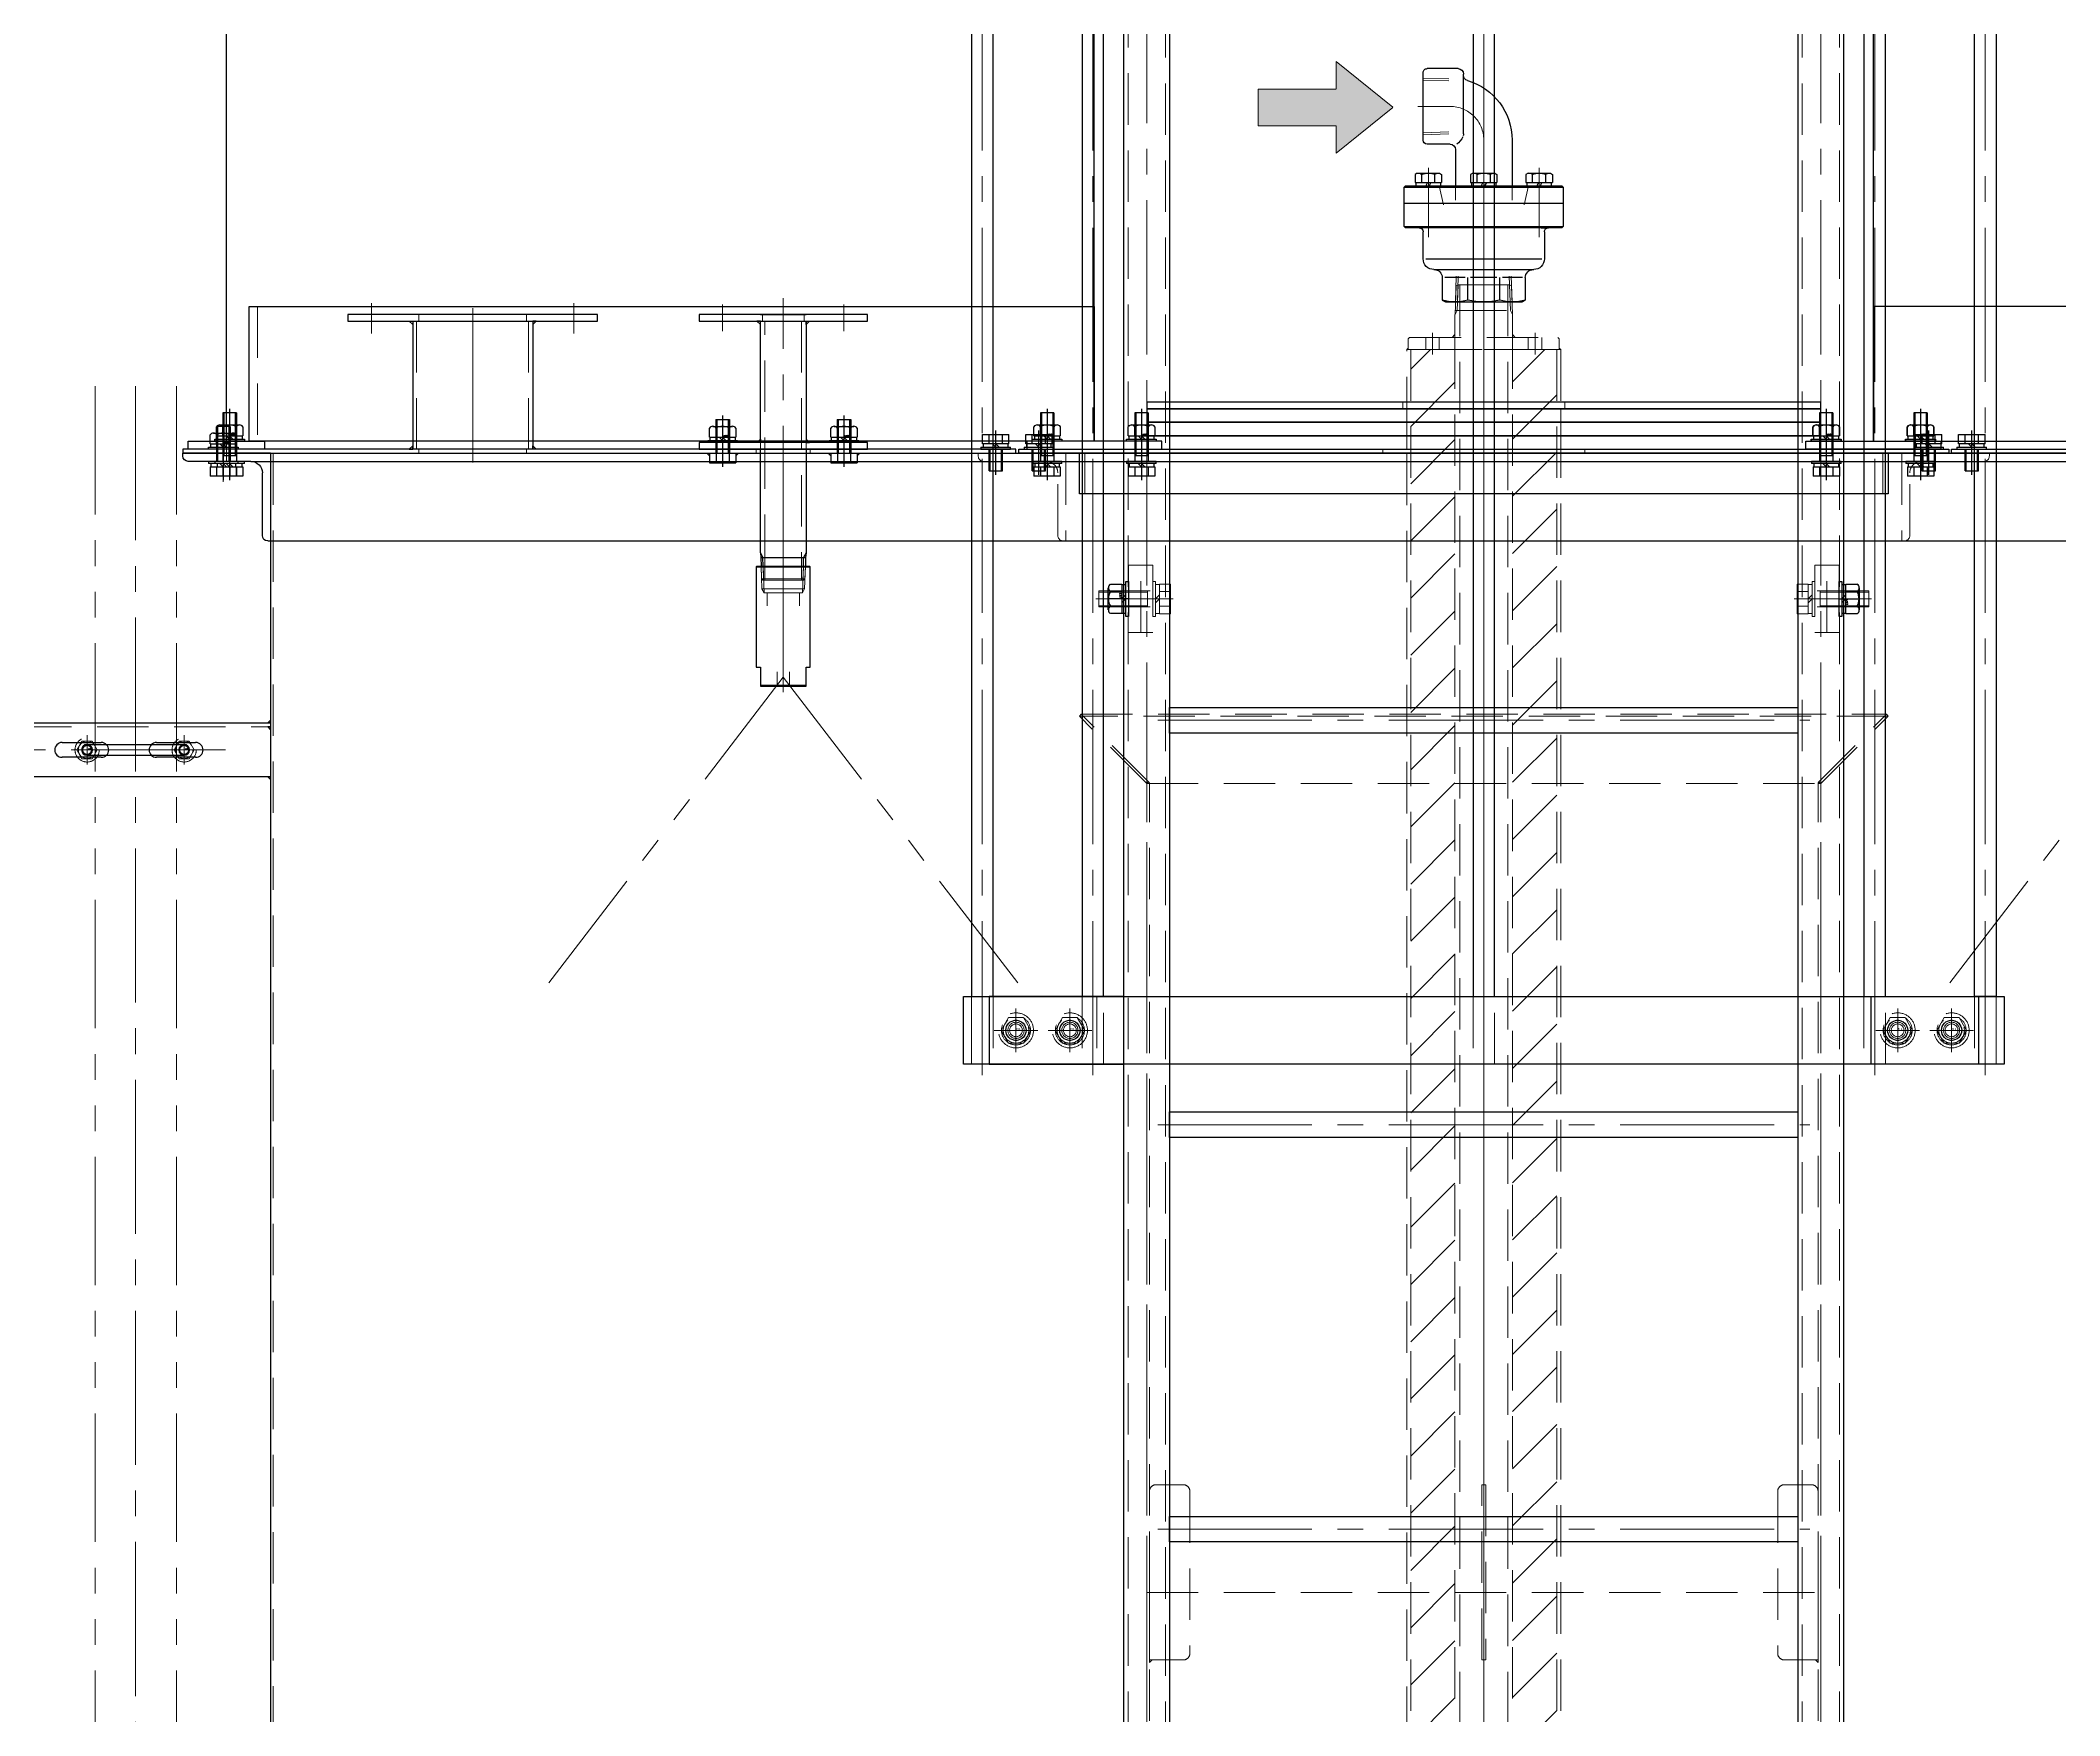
# Model space of a CAD drawing. Header units: millimetres. Extents: x -16130 to 36813, y -8099 to 27484.
# Drawn here: x 27539 to 29037, y 5964 to 7206 of the extents above; entities that cross this region are included whole.
import ezdxf

# ---------------------------------------------------------------- set-up
doc = ezdxf.new("R2010")
doc.units = ezdxf.units.MM
doc.header["$LTSCALE"] = 6
doc.header["$PDMODE"] = 99
doc.header["$PDSIZE"] = 1
for name, pattern in [('CENTER2', [28.575, 19.05, -3.175, 3.175, -3.175]), ('HIDDEN', [9.525, 6.35, -3.175]), ('PHANTOM2', [31.75, 15.875, -3.175, 3.175, -3.175, 3.175, -3.175])]:
    doc.linetypes.add(name, pattern=pattern)
for name, color, linetype, lineweight in [('01_NORMAL', 7, 'Continuous', 25), ('04_HIDDEN', 2, 'HIDDEN', 13), ('05_CENTER', 4, 'CENTER2', 13), ('06_PHANTOM', 2, 'PHANTOM2', 13), ('08_DIM', 3, 'Continuous', 13)]:
    doc.layers.add(name, color=color, linetype=linetype, lineweight=lineweight)
doc.layers.add('10_DRAFT', color=8, linetype='Continuous', lineweight=0, plot=False)
doc.styles.add('KANJI0', font='txt.shx', dxfattribs={"width": 0.9, "height": 30, "bigfont": 'bigfont'})
doc.styles.add('KSS_TXT', font='txt.shx', dxfattribs={"bigfont": 'extfont2.shx'})
doc.styles.add('KSS_TXT_L', font='txt.shx', dxfattribs={"height": 3, "bigfont": 'extfont2.shx'})
doc.dimstyles.new('KSS_DIM', dxfattribs={"dimtxt": 3, "dimasz": 2.5, "dimexe": 1.25, "dimexo": 0.625, "dimtad": 1, "dimdsep": 46, "dimtxsty": 'KSS_TXT', "dimblk": 'OPEN30', "dimcen": 0, "dimazin": 2, "dimtfac": 0.75, "dimtmove": 0, "dimatfit": 3, "dimldrblk": 'OPEN30', "dimfxl": 1, "dimtolj": 1, "dimarcsym": 0})

# ---------------------------------------------------------------- blocks, each defined once
blk = doc.blocks.new('A$C67E3024E_1_1_1')
at = {"layer": '08_DIM'}
blk.add_hatch(color=256, dxfattribs=at).paths.add_polyline_path([(8.4, 2.72), (8.4, 6.8), (-0.01, 0.01), (8.4, -6.78), (8.4, -2.72), (20, -2.72), (20, 2.72)])
for p, q in [((0, 0.02), (8.4, 6.8)), ((8.4, 6.8), (8.4, 2.74)), ((0, 0), (8.4, -6.78)), ((8.4, 2.72), (20, 2.72)), ((20, -2.72), (20, 2.72)), ((8.4, -6.78), (8.4, -2.72)), ((8.4, -2.72), (20, -2.72))]:
    blk.add_line(p, q, dxfattribs=at)
blk = doc.blocks.new('_Open30')
at = {"color": 0, "linetype": 'ByBlock', "lineweight": -2}
for p, q in [((-1, 0.268), (0, 0)), ((0, 0), (-1, -0.268)), ((0, 0), (-1, 0))]:
    blk.add_line(p, q, dxfattribs=at)
blk = doc.blocks.new('*D2430')
at = {"layer": '08_DIM', "color": 0, "lineweight": -2, "transparency": 16777216}
for p, q in [((28347.1, 8109.2), (27268.4, 8109.2)), ((27293.4, 8059.2), (27293.4, 1358.2)), ((27280.5, 1308.2), (27318.4, 1308.2))]:
    blk.add_line(p, q, dxfattribs=at)
at = {"layer": 'Defpoints', "color": 0, "transparency": 16777216}
for p in [(28359.6, 8109.2), (27268, 1308.2), (27293.4, 1308.2)]:
    blk.add_point(p, dxfattribs=at)
at = {"layer": '08_DIM', "color": 0, "lineweight": -2, "transparency": 16777216, "xscale": 50, "yscale": 50, "zscale": 50}
for p, rotation in [((27293.4, 8109.2), 90), ((27293.4, 1308.2), 270)]:
    blk.add_blockref('_Open30', p, dxfattribs=dict(at, rotation=rotation))
at = {"layer": '08_DIM', "color": 0, "transparency": 16777216, "insert": (27250.9, 4708.7), "char_height": 60, "attachment_point": 5, "rotation": 90, "style": 'KSS_TXT'}
blk.add_mtext('\\A1;6801', dxfattribs=at)
blk = doc.blocks.new('A$C318E24B0_1_1_1')
at = {"color": 0}
for p, q in [((0, 0), (0, -65)), ((0, 0), (65, 0)), ((65, -2), (65, 0)), ((6, -61), (6, -14.5)), ((14.5, -6), (61, -6)), ((2, -65), (0, -65))]:
    blk.add_line(p, q, dxfattribs=at)
for centre, radius, start, end in [((14.5, -14.5), 8.5, 90, 180), ((61, -2), 4, 270, 0), ((2, -61), 4, 270, 0)]:
    blk.add_arc(centre, radius, start, end, dxfattribs=at)
blk = doc.blocks.new('A$C6847E62C')
at = {"color": 0}
for p, q in [((-300, -35), (-300, 0)), ((-300, 0), (0, 0)), ((-284.5, -14.5), (-255.5, -14.5)), ((-234.5, -14.5), (-205.5, -14.5)), ((-154.5, -14.5), (-125.5, -14.5)), ((-84.5, -14.5), (-55.5, -14.5)), ((-255.5, -25.5), (-284.5, -25.5)), ((-205.5, -25.5), (-234.5, -25.5)), ((-125.5, -25.5), (-154.5, -25.5)), ((-55.5, -25.5), (-84.5, -25.5)), ((-295, -40), (-300, -35)), ((0, -40), (-295, -40))]:
    blk.add_line(p, q, dxfattribs=at)
at = {"color": 3}
for points in [[(0, 0), (-2, 0), (0, 2), (0, 2)], [(0, -3), (-2, -3), (0, -5), (0, -5)], [(0, -40), (-2, -40), (0, -42), (0, -42)]]:
    blk.add_lwpolyline(points, close=True, dxfattribs=at)
at = {"color": 0}
for centre, start, end in [((-284.5, -20), 90, 270), ((-255.5, -20), 270, 90), ((-234.5, -20), 90, 270), ((-205.5, -20), 270, 90), ((-154.5, -20), 90, 270), ((-125.5, -20), 270, 90), ((-84.5, -20), 90, 270), ((-55.5, -20), 270, 90)]:
    blk.add_arc(centre, 5.5, start, end, dxfattribs=at)
at = {"layer": '04_HIDDEN'}
blk.add_line((-300, -3), (0, -3), dxfattribs=at)
at = {"layer": '05_CENTER'}
blk.add_line((-33.4, -20), (-295, -20), dxfattribs=at)
blk = doc.blocks.new('A$C693B3F9C_1_1')
at = {"color": 0}
for p, q in [((-914.5, 1994), (914.5, 1994)), ((-900, 2000), (900, 2000)), ((-900, 1935), (-900, 5)), ((-900, 1935), (900, 1935))]:
    blk.add_line(p, q, dxfattribs=at)
at = {"layer": '04_HIDDEN'}
blk.add_line((-898, 2000), (-898, 5), dxfattribs=at)
for points in [[(-254.5, 1917), (-263.5, 1917), (-263.5, 1867), (-254.5, 1867)], [(254.5, 1917), (263.5, 1917), (263.5, 1867), (254.5, 1867)]]:
    blk.add_lwpolyline(points, close=True, dxfattribs=at)
at = {"layer": '05_CENTER'}
for p, q in [((-935, 2015.2), (-935, 1978.8)), ((0, 2020.2), (0, -273)), ((-271.4, 1892), (-246.7, 1892)), ((271.4, 1892), (246.7, 1892))]:
    blk.add_line(p, q, dxfattribs=at)
at = {"color": 0, "xscale": -1}
blk.add_blockref('A$C318E24B0_1_1_1', (-900, 2000), dxfattribs=at)
at = {"layer": '01_NORMAL'}
blk.add_blockref('A$C6847E62C', (-900, 1800), dxfattribs=at)
at = {"layer": '04_HIDDEN', "xscale": -1}
blk.add_blockref('A$C318E24B0_1_1_1', (-310, 2000), dxfattribs=at)
at = {"layer": '04_HIDDEN'}
blk.add_blockref('A$C318E24B0_1_1_1', (310, 2000), dxfattribs=at)
blk = doc.blocks.new('A$C33632411_1_1')
at = {"color": 0}
blk.add_lwpolyline([(-250, 0), (250, 0), (250, 10), (-250, 10)], close=True, dxfattribs=at)
at = {"layer": '04_HIDDEN', "color": 0}
for p, q in [((-57.1, 10), (-57.1, 0)), ((57.1, 10), (57.1, 0))]:
    blk.add_line(p, q, dxfattribs=at)
at = {"layer": '10_DRAFT'}
blk.add_line((0, 10), (0, 0), dxfattribs=at)
blk = doc.blocks.new('A$C37BD52B1_1_1')
at = {"color": 0}
blk.add_lwpolyline([(-250, 0), (250, 0), (250, 5), (-250, 5)], close=True, dxfattribs=at)
at = {"layer": '04_HIDDEN'}
for p, q in [((-60, 5), (-60, 0)), ((60, 5), (60, 0))]:
    blk.add_line(p, q, dxfattribs=at)
at = {"layer": '10_DRAFT'}
blk.add_line((0, 5), (0, 0), dxfattribs=at)
blk = doc.blocks.new('12b_1_2_1')
at = {"color": 0, "linetype": 'CENTER2'}
for p, q in [((14.8, 0), (-14.8, 0)), ((0, -14.8), (0, 14.8))]:
    blk.add_line(p, q, dxfattribs=at)
at = {"color": 0}
for p, q in [((-5.5, 9.5), (-10.9, 0)), ((-10.9, 0), (-5.5, -9.5)), ((5.5, 9.5), (-5.5, 9.5)), ((11, 0), (5.5, 9.5)), ((5.5, -9.5), (11, 0)), ((-5.5, -9.5), (5.5, -9.5))]:
    blk.add_line(p, q, dxfattribs=at)
for radius in [13, 10.8, 9.48, 6, 4.75]:
    blk.add_circle((0, 0), radius, dxfattribs=at)
at = {"layer": '10_DRAFT', "linetype": 'CENTER2', "style": 'KANJI0', "width": 0.82}
blk.add_text('Ｍ１２', height=1.5, dxfattribs=at).set_placement((0.3, 0.1))
blk = doc.blocks.new('A$C1C2740BA_1_1_1')
blk.add_line((604, -1525), (604, -1575))
for points in [[(-69, 25), (703, 25), (703, -25), (-69, -25)], [(-47, -25), (-63, -25), (-63, -750), (-47, -750)], [(681, -25), (697, -25), (697, -750), (681, -750)], [(-69, -750), (703, -750), (703, -800), (-69, -800)], [(-47, -800), (-63, -800), (-63, -1525), (-47, -1525)], [(681, -800), (697, -800), (697, -1525), (681, -1525)], [(-69, -1525), (703, -1525), (703, -1575), (-69, -1575)]]:
    blk.add_lwpolyline(points, close=True)
for points in [[(35, -750), (35, -25), (19, -25), (19, -750)], [(325, -750), (325, -25), (309, -25), (309, -750)], [(615, -750), (615, -25), (599, -25), (599, -750)], [(19, -800), (19, -1525), (35, -1525), (35, -800)], [(309, -800), (309, -1525), (325, -1525), (325, -800)], [(599, -800), (599, -1525), (615, -1525), (615, -800)]]:
    blk.add_lwpolyline(points)
at = {"layer": '04_HIDDEN'}
for p, q in [((-63, 25), (-63, -25)), ((30, 25), (30, -25)), ((604, 25), (604, -25)), ((697, 25), (697, -25)), ((-63, -750), (-63, -800)), ((30, -750), (30, -800)), ((604, -750), (604, -800)), ((697, -750), (697, -800)), ((-63, -1525), (-63, -1575)), ((30, -1525), (30, -1575)), ((697, -1525), (697, -1575))]:
    blk.add_line(p, q, dxfattribs=at)
for points in [[(-63, 25), (-47, 25), (-47, -25), (-63, -25)], [(19, 25), (35, 25), (35, -25), (19, -25)], [(309, 25), (325, 25), (325, -25), (309, -25)], [(599, 25), (615, 25), (615, -25), (599, -25)], [(697, 25), (681, 25), (681, -25), (697, -25)], [(-63, -750), (-47, -750), (-47, -800), (-63, -800)], [(-47, -800), (-63, -800), (-63, -750), (-47, -750)], [(35, -800), (19, -800), (19, -750), (35, -750)], [(325, -800), (309, -800), (309, -750), (325, -750)], [(615, -800), (599, -800), (599, -750), (615, -750)], [(697, -750), (681, -750), (681, -800), (697, -800)], [(681, -800), (697, -800), (697, -750), (681, -750)], [(-63, -1525), (-47, -1525), (-47, -1575), (-63, -1575)], [(35, -1525), (19, -1525), (19, -1575), (35, -1575)], [(325, -1525), (309, -1525), (309, -1575), (325, -1575)], [(615, -1525), (599, -1525), (599, -1575), (615, -1575)], [(697, -1525), (681, -1525), (681, -1575), (697, -1575)]]:
    blk.add_lwpolyline(points, close=True, dxfattribs=at)
for centre in [(-30, 0), (10, 0), (624, 0), (664, 0), (-30, -775), (10, -775), (624, -775), (664, -775), (-30, -1550), (10, -1550), (624, -1550), (664, -1550)]:
    blk.add_circle(centre, 7.5, dxfattribs=at)
at = {"layer": '05_CENTER'}
for p, q in [((-55, -1583.3), (-55, 34.9)), ((27, -1583.3), (27, 34.9)), ((317, -1583.3), (317, 34.9)), ((607, -1583.3), (607, 34.9)), ((689, -1583.3), (689, 34.9)), ((-30, -15.3), (-30, 15.3)), ((10, -15.3), (10, 15.3)), ((624, -15.3), (624, 15.3)), ((664, -15.3), (664, 15.3)), ((-14.7, 0), (-45.3, 0)), ((25.3, 0), (-5.3, 0)), ((639.3, 0), (608.7, 0)), ((679.3, 0), (648.7, 0)), ((-30, -790.3), (-30, -759.7)), ((10, -790.3), (10, -759.7)), ((624, -790.3), (624, -759.7)), ((664, -790.3), (664, -759.7)), ((-14.7, -775), (-45.3, -775)), ((25.3, -775), (-5.3, -775)), ((639.3, -775), (608.7, -775)), ((679.3, -775), (648.7, -775)), ((-30, -1565.3), (-30, -1534.7)), ((10, -1565.3), (10, -1534.7)), ((624, -1565.3), (624, -1534.7)), ((664, -1565.3), (664, -1534.7)), ((-14.7, -1550), (-45.3, -1550)), ((25.3, -1550), (-5.3, -1550)), ((639.3, -1550), (608.7, -1550)), ((679.3, -1550), (648.7, -1550))]:
    blk.add_line(p, q, dxfattribs=at)
blk = doc.blocks.new('A$C7E0F0FFE_1_1_1')
for p, q in [((-42.5, -2220), (-42.5, 1300)), ((-8.5, 1300), (-8.5, -2220)), ((457.5, 1300), (457.5, -2220)), ((491.5, -2220), (491.5, 1300))]:
    blk.add_line(p, q)
for points in [[(-8.5, -80.5), (457.5, -80.5), (457.5, -99.5), (-8.5, -99.5)], [(-42.5, -295), (-142.5, -295), (-142.5, -345), (-42.5, -345)], [(491.5, -295), (591.5, -295), (591.5, -345), (491.5, -345)], [(-8.5, -380.5), (457.5, -380.5), (457.5, -399.5), (-8.5, -399.5)], [(-8.5, -680.5), (457.5, -680.5), (457.5, -699.5), (-8.5, -699.5)]]:
    blk.add_lwpolyline(points, close=True)
for centre in [(-122.5, -320), (-82.5, -320), (531.5, -320), (571.5, -320)]:
    blk.add_circle(centre, 7.5)
at = {"layer": '04_HIDDEN'}
for p, q in [((-39.3, -2220), (-39.3, 1296.8)), ((-11.7, 1296.8), (-11.7, -2220)), ((460.7, 1296.8), (460.7, -2220)), ((488.3, -2220), (488.3, 1296.8))]:
    blk.add_line(p, q, dxfattribs=at)
for points in [[(-30, 25), (-21, 25), (-21, -25), (-30, -25)], [(479, 25), (470, 25), (470, -25), (479, -25)]]:
    blk.add_lwpolyline(points, close=True, dxfattribs=at)
at = {"layer": '05_CENTER'}
for p, q in [((-25.5, 1324.4), (-25.5, -2227.3)), ((224.5, 1324.4), (224.5, -2227.3)), ((474.5, 1324.4), (474.5, -2227.3)), ((-12.4, 0), (-38.6, 0)), ((461.4, 0), (487.6, 0)), ((-17.3, -90), (466.3, -90)), ((-122.5, -336.2), (-122.5, -303.8)), ((-82.5, -336.2), (-82.5, -303.8)), ((531.5, -336.2), (531.5, -303.8)), ((571.5, -336.2), (571.5, -303.8)), ((-106.3, -320), (-138.7, -320)), ((-66.3, -320), (-98.7, -320)), ((515.3, -320), (547.7, -320)), ((555.3, -320), (587.7, -320)), ((-17.3, -390), (466.3, -390)), ((-17.3, -690), (466.3, -690))]:
    blk.add_line(p, q, dxfattribs=at)
blk = doc.blocks.new('M12Nza_1_2_1')
at = {"color": 0}
for p, q in [((-8.2, 15), (8.2, 15)), ((-10.9, 5), (-10.9, 13.5)), ((11, 5), (-10.9, 5)), ((-10.7, 2), (-10.7, 5)), ((-5.5, 5), (-5.5, 13.5)), ((0, 2), (-3, 5)), ((0, 5), (3, 2)), ((5.5, 5), (5.5, 13.5)), ((10.7, 5), (10.7, 2)), ((11, 13.5), (11, 5))]:
    blk.add_line(p, q, dxfattribs=at)
at = {"color": 0, "linetype": 'CENTER2'}
blk.add_line((0, 0), (0, 15), dxfattribs=at)
at = {"color": 0}
blk.add_lwpolyline([(-13, 2), (13, 2), (13, 0), (-13, 0)], close=True, dxfattribs=at)
for centre, radius, start, end in [((-8.2, 11.7), 3.29, 33.626, 146.374), ((0, 4), 10.9, 60, 120), ((8.2, 11.7), 3.29, 33.626, 146.374)]:
    blk.add_arc(centre, radius, start, end, dxfattribs=at)
at = {"layer": '10_DRAFT', "style": 'KSS_TXT'}
blk.add_text('M12', height=1.5, dxfattribs=at).set_placement((0.3, 5.1))
blk = doc.blocks.new('A$C4D316DC8_1_2_1')
at = {"color": 0, "linetype": 'CENTER2'}
blk.add_line((0, -42.2), (0, 15.2), dxfattribs=at)
at = {"color": 0}
for p, q in [((-13, 2), (13, 2)), ((-13, 2), (-13, 0)), ((-13, 0), (13, 0)), ((-11, 13), (11, 13)), ((-11, 5), (-11, 13)), ((-11, 5), (11, 5)), ((-10.8, 5), (-10.8, 2)), ((-5.5, 5), (-5.5, 13)), ((0, 2), (-3, 5)), ((0, 5), (3, 2)), ((5.5, 5), (5.5, 13)), ((10.7, 2), (10.7, 5)), ((11, 5), (11, 13)), ((13, 0), (13, 2))]:
    blk.add_line(p, q, dxfattribs=at)
at = {"color": 0, "linetype": 'HIDDEN'}
for p, q in [((-6, -40), (-6, 0)), ((6, -40), (6, 0)), ((-6, -4), (6, -4)), ((-5.1, -40), (-5.1, -4)), ((5.1, -40), (5.1, -4)), ((-6, -40), (6, -40))]:
    blk.add_line(p, q, dxfattribs=at)
at = {"layer": '10_DRAFT', "style": 'KSS_TXT_L'}
blk.add_text('BT-M12x45L,SW,PW', height=0.3, dxfattribs=at).set_placement((6.4, 12.7))
blk = doc.blocks.new('A$C174B6162_1_1')
for name, p in [('A$C7E0F0FFE_1_1_1', (0, 0)), ('A$C1C2740BA_1_1_1', (-92.5, 1230))]:
    blk.add_blockref(name, p)
for p, rotation in [((-39, 0), 90), ((488, 0), 270)]:
    blk.add_blockref('M12Nza_1_2_1', p, dxfattribs=dict(rotation=rotation))
at = {"layer": '04_HIDDEN'}
for p, rotation in [((-21, 0), 270), ((470, 0), 90)]:
    blk.add_blockref('A$C4D316DC8_1_2_1', p, dxfattribs=dict(at, rotation=rotation))
for p in [(-122.5, -320), (-82.5, -320), (531.5, -320), (571.5, -320)]:
    blk.add_blockref('12b_1_2_1', p, dxfattribs=at)
blk = doc.blocks.new('M10Nza_1_1_1_1')
at = {"color": 0}
for p, q in [((-9.8, 4), (-9.8, 10.7)), ((-9.8, 4), (9.8, 4)), ((-9.2, 1.5), (-9.2, 4)), ((-7.3, 12), (7.4, 12)), ((-4.9, 4), (-4.9, 10.7)), ((0, 1.5), (-2.5, 4)), ((0, 4), (2.5, 1.5)), ((4.9, 10.7), (4.9, 4)), ((9.2, 4), (9.2, 1.5)), ((9.8, 10.7), (9.8, 4))]:
    blk.add_line(p, q, dxfattribs=at)
at = {"color": 0, "linetype": 'CENTER2'}
blk.add_line((0, 12), (0, 0), dxfattribs=at)
at = {"color": 0}
blk.add_lwpolyline([(-11, 1.5), (11, 1.5), (11, 0), (-11, 0)], close=True, dxfattribs=at)
for centre, radius, start, end in [((-7.3, 9.1), 2.94, 33.626, 146.374), ((0, 2.2), 9.8, 60, 120), ((7.4, 9.1), 2.94, 33.626, 146.374)]:
    blk.add_arc(centre, radius, start, end, dxfattribs=at)
at = {"layer": '10_DRAFT', "style": 'KSS_TXT'}
blk.add_text('M10', height=1.25, dxfattribs=at).set_placement((0.3, 4.1))
blk = doc.blocks.new('A$C3D81658F_1_1_1_1')
at = {"color": 0}
for p, q in [((-11, 1.5), (11, 1.5)), ((-11, 1.5), (-11, 0)), ((-11, 0), (11, 0)), ((-9.8, 11), (9.8, 11)), ((-9.8, 4), (-9.8, 11)), ((9.8, 4), (-9.8, 4)), ((-9.3, 4), (-9.3, 1.5)), ((-4.9, 4), (-4.9, 11)), ((0, 1.5), (-2.5, 4)), ((0, 4), (2.5, 1.5)), ((4.9, 4), (4.9, 11)), ((9.2, 1.5), (9.2, 4)), ((9.8, 4), (9.8, 11)), ((11, 0), (11, 1.5))]:
    blk.add_line(p, q, dxfattribs=at)
at = {"color": 0, "linetype": 'HIDDEN'}
for p, q in [((-5, -36), (-5, 0)), ((5, -36), (5, 0)), ((-5, -4), (5, -4)), ((-4.2, -36), (-4.2, -4)), ((4.2, -36), (4.2, -4)), ((-5, -36), (5, -36))]:
    blk.add_line(p, q, dxfattribs=at)
at = {"color": 0, "linetype": 'CENTER2'}
blk.add_line((0, -39), (0, 14), dxfattribs=at)
at = {"layer": '10_DRAFT', "style": 'KSS_TXT_L'}
blk.add_text('BT-M10x40L,SW,PW', height=0.3, dxfattribs=at).set_placement((5.1, 10.7))
blk = doc.blocks.new('A$C32722817_1_1')
at = {"color": 0}
for p, q in [((-671.2, 6), (-671.2, 1066)), ((-27.4, 6), (-27.4, 1044.9)), ((550.5, 6), (550.5, 1044.9))]:
    blk.add_line(p, q, dxfattribs=at)
for points in [[(-654.2, 106), (-27.4, 106), (-27.4, 6), (-654.2, 6)], [(1177.3, 106), (550.5, 106), (550.5, 6), (1177.3, 6)], [(-699.5, 6), (-642.9, 6), (-642.9, 0), (-699.5, 0)], [(-77.4, 0), (22.6, 0), (22.6, 6), (-77.4, 6)], [(600.5, 0), (500.5, 0), (500.5, 6), (600.5, 6)]]:
    blk.add_lwpolyline(points, close=True, dxfattribs=at)
at = {"layer": '04_HIDDEN'}
blk.add_line((-648.2, 106), (-648.2, 6), dxfattribs=at)
at = {"layer": '05_CENTER'}
for p, q in [((-673.6, 14.6), (-673.6, -8.6)), ((-671.2, 14.6), (-671.2, -8.6)), ((-668.8, 14.6), (-668.8, -8.6)), ((-62.4, 14.6), (-62.4, -8.6)), ((7.6, 14.6), (7.6, -8.6)), ((515.5, 14.6), (515.5, -8.6)), ((585.5, 14.6), (585.5, -8.6))]:
    blk.add_line(p, q, dxfattribs=at)
at = {"layer": '10_DRAFT'}
for p, q in [((261.5, -6.2), (261.5, 6.2)), ((267.8, 0), (255.3, 0))]:
    blk.add_line(p, q, dxfattribs=at)
at = {"rotation": 180}
for p in [(-668.8, -9), (-62.4, -9), (7.6, -9), (515.5, -9), (585.5, -9)]:
    blk.add_blockref('A$C3D81658F_1_1_1_1', p, dxfattribs=at)
for p in [(-668.8, 6), (-62.4, 6), (7.6, 6), (515.5, 6), (585.5, 6)]:
    blk.add_blockref('M10Nza_1_1_1_1', p)
blk = doc.blocks.new('A$C34CD55BD_1_1')
for name, p in [('A$C32722817_1_1', (-261.5, 0)), ('M10Nza_1_1_1_1', (-930.3, 6)), ('M10Nza_1_1_1_1', (-323.9, 6)), ('M10Nza_1_1_1_1', (-253.9, 6)), ('M10Nza_1_1_1_1', (253.9, 6)), ('M10Nza_1_1_1_1', (323.9, 6))]:
    blk.add_blockref(name, p)
blk = doc.blocks.new('A$C68454564')
at = {"color": 0}
for p, q in [((-250, 350), (-250, 550)), ((250, 350), (250, 550)), ((-250, 350), (-300, 300)), ((-250, 350), (250, 350)), ((250, 350), (300, 300)), ((-300, 300), (-298.6, 298.6)), ((300, 300), (298.6, 298.6)), ((-248, 298.6), (-248, 5)), ((-150, 5), (-150, 298.6)), ((-1.5, 298.6), (-1.5, 5)), ((1.5, 298.6), (1.5, 5)), ((150, 298.6), (150, 5)), ((248, 298.6), (248, 5)), ((150, 5), (-150, 5))]:
    blk.add_line(p, q, dxfattribs=at)
for p, q in [((-250, 550), (250, 550)), ((-300, 300), (300, 300)), ((298.6, 298.6), (-298.6, 298.6))]:
    blk.add_line(p, q)
at = {"color": 3}
for points in [[(-150, 630), (-152, 630), (-152, 630), (-150, 632)], [(150, 630), (152, 630), (152, 630), (150, 632)], [(-248, 5), (-250, 5), (-250, 5), (-248, 7)], [(-150, 5), (-152, 5), (-152, 5), (-150, 7)], [(-1.5, 5), (-3.5, 5), (-3.5, 5), (-1.5, 7)], [(1.5, 5), (3.5, 5), (3.5, 5), (1.5, 7)], [(150, 5), (152, 5), (152, 5), (150, 7)], [(248, 5), (250, 5), (250, 5), (248, 7)]]:
    blk.add_lwpolyline(points, close=True, dxfattribs=at)
at = {"color": 0}
blk.add_lwpolyline([(-250, 0), (250, 0), (250, 5), (-250, 5)], close=True, dxfattribs=at)
for centre, start, end in [((-150, 5), 90, 180), ((150, 5), 0, 90)]:
    blk.add_arc(centre, 10, start, end, dxfattribs=at)
at = {"layer": '04_HIDDEN'}
for p, q in [((-150, 700), (150, 700)), ((-148, 5), (-148, 700)), ((148, 5), (148, 700)), ((-150, 630), (-243, 630)), ((1.5, 630), (-1.5, 630)), ((-1.5, 630), (-1.5, 298.6)), ((1.5, 630), (1.5, 298.6)), ((150, 630), (243, 630)), ((-248, 625), (-248, 550)), ((248, 625), (248, 550)), ((-248, 298.6), (-248, 550)), ((248, 298.6), (248, 550)), ((-248.6, 348.6), (-298.6, 298.6)), ((-250, 350), (-248.6, 348.6)), ((-250, 350), (-248, 350)), ((250, 350), (248, 350)), ((249, 350), (248, 350)), ((250, 350), (248.6, 348.6)), ((248.6, 348.6), (298.6, 298.6)), ((-146, 5), (-146, 0)), ((146, 5), (146, 0))]:
    blk.add_line(p, q, dxfattribs=at)
for points in [[(-150, 298.6), (-150, 700)], [(150, 298.6), (150, 700)]]:
    blk.add_lwpolyline(points, dxfattribs=at)
for centre, radius, start, end in [((-243, 625), 5, 90, 180), ((243, 625), 5, 360, 90), ((-250, 350), 2, 315, 0), ((250, 350), 2, 180, 225)]:
    blk.add_arc(centre, radius, start, end, dxfattribs=at)
at = {"layer": '05_CENTER'}
for p, q in [((-200, -9.9), (-200, 14.8)), ((200, -9.9), (200, 14.8))]:
    blk.add_line(p, q, dxfattribs=at)
at = {"layer": '10_DRAFT'}
for p, q in [((0, 0), (0, 700)), ((0, 550), (0, 300))]:
    blk.add_line(p, q, dxfattribs=at)
blk = doc.blocks.new('A$C68454658')
at = {"color": 0}
blk.add_lwpolyline([(-250, 600), (250, 600), (250, 0), (-250, 0)], close=True, dxfattribs=at)
at = {"layer": '04_HIDDEN'}
for p, q in [((-248, 600), (-248, 0)), ((248, 600), (248, 0))]:
    blk.add_line(p, q, dxfattribs=at)
for points in [[(-243, 680), (-223, 680, -0.414214), (-218, 675), (-218, 555, -0.414214), (-223, 550), (-248, 550), (-248, 675, -0.414214)], [(243, 680), (223, 680, 0.414214), (218, 675), (218, 555, 0.414214), (223, 550), (248, 550), (248, 675, 0.414214)]]:
    blk.add_lwpolyline(points, format="xyb", close=True, dxfattribs=at)
blk.add_lwpolyline([(-1.5, 680), (1.5, 680), (1.5, 550), (-1.5, 550)], close=True, dxfattribs=at)
at = {"layer": '08_DIM'}
for points in [[(-248, 550), (-246, 550), (-248, 548), (-248, 548)], [(248, 550), (246, 550), (248, 548), (248, 548)]]:
    blk.add_lwpolyline(points, close=True, dxfattribs=at)
at = {"layer": '10_DRAFT'}
blk.add_line((0, 600), (0, 0), dxfattribs=at)
blk = doc.blocks.new('A$C6845470D')
at = {"color": 0}
for p, q in [((-300, 650), (-298.6, 651.4)), ((300, 650), (-300, 650)), ((-250, 600), (-300, 650)), ((-298.6, 651.4), (298.6, 651.4)), ((250, 600), (300, 650)), ((300, 650), (298.6, 651.4)), ((-250, 0), (-250, 600)), ((-250, 600), (250, 600)), ((250, 0), (250, 600)), ((-250, 0), (250, 0))]:
    blk.add_line(p, q, dxfattribs=at)
at = {"layer": '04_HIDDEN'}
for p, q in [((-248.6, 601.4), (-298.6, 651.4)), ((248.6, 601.4), (298.6, 651.4)), ((-250, 600), (-248.6, 601.4)), ((-250, 600), (-248, 600)), ((-248, 0), (-248, 600)), ((248, 0), (248, 600)), ((250, 600), (248, 600)), ((250, 600), (248.6, 601.4))]:
    blk.add_line(p, q, dxfattribs=at)
for centre, start, end in [((-250, 600), 0, 45), ((250, 600), 135, 180)]:
    blk.add_arc(centre, 2, start, end, dxfattribs=at)
at = {"layer": '10_DRAFT'}
blk.add_line((0, 650), (0, 0), dxfattribs=at)
blk = doc.blocks.new('A$C68455BDC')
for name, p in [('A$C6845470D', (0, 1150)), ('A$C68454658', (0, 550)), ('A$C68454564', (0, 0)), ('M10Nza_1_1_1_1', (-200, 5)), ('M10Nza_1_1_1_1', (200, 5))]:
    blk.add_blockref(name, p)
blk = doc.blocks.new('A$C734B563F_1_1')
h = blk.add_hatch()
h.set_pattern_fill('_USER', color=3, scale=30, angle=45, pattern_type=0)
h.set_pattern_definition([(45, (-12804.288, -4741.178), (-21.213203, 21.213203), [])])
h.paths.add_polyline_path([(54.1, 2236), (21.3, 2236), (21.3, 6), (54.1, 6)])
h.paths.add_polyline_path([(-21.4, 2236), (-54.2, 2236), (-54.2, 6), (-21.4, 6)])
at = {"color": 0}
for p, q in [((-21.2, 2261.9), (-20.6, 2283.2)), ((-19.1, 2284), (-20.6, 2283.2)), ((-19.7, 2264.9), (-19.1, 2284)), ((19.1, 2284), (-19.1, 2284)), ((19.7, 2264.9), (19.1, 2284)), ((19.1, 2284), (20.6, 2283.2)), ((21.2, 2261.9), (20.6, 2283.2)), ((-21.4, 2261.9), (-21.4, 2245)), ((-21.2, 2261.9), (-21.4, 2261.9)), ((-21.2, 2264.9), (21.2, 2264.9)), ((-19.7, 2264.9), (-21.2, 2261.9)), ((19.7, 2264.9), (21.2, 2261.9)), ((21.2, 2261.9), (21.3, 2261.9)), ((21.3, 2261.9), (21.3, 2245))]:
    blk.add_line(p, q, dxfattribs=at)
for points in [[(-57.2, 2236), (57.1, 2236), (57.1, 6), (-57.2, 6)], [(56, 2236), (-56, 2236), (-56, 2244), (-55, 2245), (55, 2245), (56, 2244)]]:
    blk.add_lwpolyline(points, close=True, dxfattribs=at)
at = {"layer": '04_HIDDEN'}
for p, q in [((-17.8, 2284), (-17.8, -26)), ((17.8, 2284), (17.8, -26)), ((-54.2, 2236), (-54.2, 6)), ((-43, 2245), (-43, 2236)), ((-33, 2245), (-33, 2236)), ((-21.4, 2245), (-21.4, -6)), ((21.3, 2245), (21.3, -6)), ((33, 2245), (33, 2236)), ((43, 2245), (43, 2236)), ((54.1, 2236), (54.1, 6))]:
    blk.add_line(p, q, dxfattribs=at)
at = {"layer": '05_CENTER'}
for p, q in [((0, 2287.7), (0, -29.9)), ((-38, 2232.4), (-38, 2248.4)), ((38, 2232.4), (38, 2248.4))]:
    blk.add_line(p, q, dxfattribs=at)
at = {"layer": '08_DIM'}
for p, q in [((-21.4, 2247), (-23.4, 2245)), ((21.3, 2247), (23.4, 2245))]:
    blk.add_line(p, q, dxfattribs=at)
at = {"layer": '08_DIM', "color": 3}
for points in [[(-21.4, 2245), (-21.4, 2247), (-21.4, 2247), (-23.4, 2245)], [(21.3, 2245), (21.3, 2247), (21.3, 2247), (23.4, 2245)]]:
    blk.add_lwpolyline(points, close=True, dxfattribs=at)
at = {"layer": '08_DIM'}
for points in [[(-56, 2236), (-57.2, 2236), (-57.2, 2236), (-56, 2237.1)], [(56, 2236), (57.1, 2236), (57.1, 2236), (56, 2237.1)]]:
    blk.add_lwpolyline(points, close=True, dxfattribs=at)
at = {"layer": '10_DRAFT'}
blk.add_line((-21, 2271.3), (21, 2271.3), dxfattribs=at)
blk = doc.blocks.new('A$C68479D5B')
at = {"color": 0}
for points in [[(-3, -345), (-3, 345), (0, 345), (0, -345)], [(0, -300), (0, 300), (30, 300), (30, -300)]]:
    blk.add_lwpolyline(points, close=True, dxfattribs=at)
at = {"layer": '04_HIDDEN'}
for p, q in [((0, 296), (30, 296)), ((-3, 75), (0, 75)), ((-3, -75), (0, -75)), ((0, -296), (30, -296))]:
    blk.add_line(p, q, dxfattribs=at)
at = {"layer": '05_CENTER'}
for p, q in [((5.4, 330), (-8.1, 330)), ((5.4, -330), (-8.1, -330))]:
    blk.add_line(p, q, dxfattribs=at)
at = {"layer": '10_DRAFT'}
blk.add_line((-3, 0), (30, 0), dxfattribs=at)
blk = doc.blocks.new('A$C6847905A')
at = {"color": 0}
for p, q in [((-44.6, 95), (-44.6, 0)), ((44.5, 95), (44.5, 0))]:
    blk.add_line(p, q, dxfattribs=at)
blk.add_lwpolyline([(-92.5, 95), (-92.5, 100), (92.5, 100), (92.5, 95)], close=True, dxfattribs=at)
at = {"color": 3}
for points in [[(-44.6, 95), (-44.6, 92.5), (-44.6, 92.5), (-47.1, 95)], [(44.5, 95), (44.5, 92.5), (44.5, 92.5), (47, 95)], [(-44.6, 0), (-44.6, 2.5), (-44.6, 2.5), (-47.1, 0)], [(44.5, 0), (44.5, 2.5), (44.5, 2.5), (47, 0)]]:
    blk.add_lwpolyline(points, close=True, dxfattribs=at)
at = {"layer": '04_HIDDEN'}
for p, q in [((-41.5, 95), (-41.5, 0)), ((-40, 95), (-40, 100)), ((40, 95), (40, 100)), ((41.6, 95), (41.6, 0)), ((-40, -3), (-40, 0)), ((40, -3), (40, 0))]:
    blk.add_line(p, q, dxfattribs=at)
at = {"layer": '05_CENTER'}
for p, q in [((-75, 85.9), (-75, 108.4)), ((75, 85.9), (75, 108.4)), ((0, 104.6), (0, -11.4))]:
    blk.add_line(p, q, dxfattribs=at)
blk = doc.blocks.new('A$C6847864B')
at = {"color": 0}
for p, q in [((-9.8, 7), (9.8, 7)), ((-9.8, 0), (-9.8, 7)), ((-9.8, 0), (9.8, 0)), ((-4.9, 0), (-4.9, 7)), ((4.9, 0), (4.9, 7)), ((9.8, 0), (9.8, 7))]:
    blk.add_line(p, q, dxfattribs=at)
at = {"color": 0, "linetype": 'HIDDEN'}
for p, q in [((-5, -25), (-5, 0)), ((-4.2, -25), (-4.2, 0)), ((4.2, -25), (4.2, 0)), ((5, -25), (5, 0)), ((-5, -25), (5, -25))]:
    blk.add_line(p, q, dxfattribs=at)
at = {"color": 0, "linetype": 'CENTER2'}
blk.add_line((0, -28), (0, 10), dxfattribs=at)
at = {"layer": '10_DRAFT', "style": 'KSS_TXT_L'}
blk.add_text('BT-M10x25L', height=0.3, dxfattribs=at).set_placement((6.8, 6.7))
blk = doc.blocks.new('A$C68479E58')
at = {"color": 0}
blk.add_lwpolyline([(-3, -15), (-3, 603), (0, 603), (0, -15)], close=True, dxfattribs=at)
at = {"layer": '04_HIDDEN'}
for p, q in [((-3, 177.6), (0, 177.6)), ((-3, 137.6), (0, 137.6))]:
    blk.add_line(p, q, dxfattribs=at)
at = {"layer": '05_CENTER'}
for p, q in [((5.4, 573), (-8.1, 573)), ((5.4, 0), (-8.1, 0))]:
    blk.add_line(p, q, dxfattribs=at)
at = {"layer": '08_DIM'}
for points in [[(0, 212.4), (0, 214.4), (2, 212.4), (2, 212.4)], [(0, 192.8), (0, 190.8), (2, 192.8), (2, 192.8)], [(0, 122.4), (0, 124.4), (2, 122.4), (2, 122.4)], [(0, 102.8), (0, 100.8), (2, 102.8), (2, 102.8)]]:
    blk.add_lwpolyline(points, close=True, dxfattribs=at)
at = {"layer": '10_DRAFT'}
for p, q in [((-3, 388), (0, 388)), ((-3, 157.6), (0, 157.6))]:
    blk.add_line(p, q, dxfattribs=at)
for name, p, rotation in [('A$C6847905A', (-3, 388), 90), ('A$C6847864B', (0, 202.6), 270), ('A$C6847864B', (0, 112.6), 270)]:
    blk.add_blockref(name, p, dxfattribs=dict(rotation=rotation))
blk = doc.blocks.new('A$C0FDA08F1_1_1_1')
at = {"color": 0}
for p, q in [((-17, 100), (17, 100)), ((-17, 5), (-17, 95)), ((17, 95), (17, 5)), ((-17, -76.9), (-17, 0)), ((17, 0), (17, -76.9)), ((-16.6, -80.2), (16.6, -80.2))]:
    blk.add_line(p, q, dxfattribs=at)
for p, q in [((-17, -76.9), (-15.1, -80.2)), ((-17, -76.9), (-16.6, -80.2)), ((-16.6, -80.2), (-16.4, -86.6)), ((-14.9, -86.6), (-15.1, -80.2)), ((14.9, -86.6), (15.1, -80.2)), ((17, -76.9), (15.1, -80.2)), ((16.6, -80.2), (16.4, -86.6)), ((17, -76.9), (16.6, -80.2))]:
    blk.add_line(p, q)
for points in [[(62.5, 100), (-62.5, 100), (-62.5, 95), (62.5, 95)], [(62.5, 5), (-62.5, 5), (-62.5, 0), (62.5, 0)]]:
    blk.add_lwpolyline(points, close=True, dxfattribs=at)
at = {"color": 3}
for points in [[(-17, 95), (-19.5, 95), (-19.5, 95), (-17, 92.5)], [(17, 95), (19.5, 95), (19.5, 95), (17, 92.5)], [(-17, 5), (-19.5, 5), (-19.5, 5), (-17, 7.5)], [(17, 5), (19.5, 5), (19.5, 5), (17, 7.5)]]:
    blk.add_lwpolyline(points, close=True, dxfattribs=at)
at = {"layer": '04_HIDDEN'}
for p, q in [((-15.5, 95), (-15.5, 100)), ((-13.6, -86.6), (-13.6, 95)), ((13.6, 95), (13.6, -86.6)), ((15.5, 100), (15.5, 95)), ((-17, 0), (-17, 5)), ((17, 5), (17, 0))]:
    blk.add_line(p, q, dxfattribs=at)
at = {"layer": '05_CENTER'}
for p, q in [((-45, 107.4), (-45, 87.5)), ((0, -97), (0, 112)), ((45, 107.4), (45, 87.5)), ((-45, 12.4), (-45, -7.5)), ((45, 12.4), (45, -7.5))]:
    blk.add_line(p, q, dxfattribs=at)
at = {"layer": '10_DRAFT'}
for p, q in [((-16.4, -86.6), (16.4, -86.6)), ((-16.4, -86.6), (-16.1, -96)), ((-14.6, -97), (-14.9, -86.6)), ((-13.6, -97), (-13.6, -86.6)), ((13.6, -86.6), (13.6, -97)), ((14.6, -97), (14.9, -86.6)), ((16.4, -86.6), (16.1, -96)), ((-15.1, -97), (-16.1, -96)), ((16.1, -96), (-16.1, -96)), ((-15.1, -97), (15.1, -97)), ((15.1, -97), (16.1, -96))]:
    blk.add_line(p, q, dxfattribs=at)
blk = doc.blocks.new('1FJJXP50S303a_1_1')
at = {"color": 0}
for p, q in [((-75, 17), (-89, 17)), ((-89, 17), (-89, -17)), ((-88.5, 17), (-88.5, -17)), ((-0.5, 20), (-75, 20)), ((-75, 20), (-75, 17)), ((0, 19.5), (-0.5, 20)), ((-0.5, 20), (-0.5, -20)), ((0, 19.5), (0, -19.5)), ((-89, -17), (-75, -17)), ((-75, -17), (-75, -20)), ((-75, -20), (-0.5, -20)), ((-0.5, -20), (0, -19.5))]:
    blk.add_line(p, q, dxfattribs=at)
at = {"layer": '04_HIDDEN', "color": 0}
for p, q in [((-17, 15.8), (-20, 14.3)), ((0, 16.4), (-17, 15.8)), ((-17, 15.8), (-17, -15.8)), ((-88.5, 4.6), (-89, 5.1)), ((-88.5, 4.6), (-88.5, -4.6)), ((-78.4, 4.6), (-88.5, 4.6)), ((-20, 12), (-29.5, 12)), ((0, 14.9), (-20, 14.3)), ((-20, 14.3), (-20, -14.3)), ((-89, -5.1), (-88.5, -4.6)), ((-88.5, -4.6), (-78.4, -4.6)), ((-20, -12), (-29.5, -12)), ((-20, -14.3), (0, -14.9)), ((-17, -15.8), (-20, -14.3)), ((0, -16.4), (-17, -15.8))]:
    blk.add_line(p, q, dxfattribs=at)
at = {"layer": '05_CENTER', "color": 0}
blk.add_line((-93.5, 0), (4.5, 0), dxfattribs=at)
blk = doc.blocks.new('A$C662F1F03_1_1')
at = {"layer": '06_PHANTOM', "color": 4}
for q in [(-181, -402), (181, -402)]:
    blk.add_line((0, -166.1), q, dxfattribs=at)
for name, p in [('A$C0FDA08F1_1_1_1', (0, 3)), ('M10Nza_1_1_1_1', (-45, 8)), ('M10Nza_1_1_1_1', (45, 8))]:
    blk.add_blockref(name, p)
at = {"color": 4, "rotation": 90}
blk.add_blockref('1FJJXP50S303a_1_1', (0, -83.6), dxfattribs=at)
blk = doc.blocks.new('A$C7E374867_2_1_1')
at = {"color": 0}
for p, q in [((-11, 1.5), (11, 1.5)), ((-11, 1.5), (-11, 0)), ((-11, 0), (11, 0)), ((-9.8, 11), (9.8, 11)), ((-9.8, 4), (-9.8, 11)), ((9.8, 4), (-9.8, 4)), ((-9.3, 4), (-9.3, 1.5)), ((-4.9, 4), (-4.9, 11)), ((0, 1.5), (-2.5, 4)), ((0, 4), (2.5, 1.5)), ((4.9, 4), (4.9, 11)), ((9.2, 1.5), (9.2, 4)), ((9.8, 4), (9.8, 11)), ((11, 0), (11, 1.5))]:
    blk.add_line(p, q, dxfattribs=at)
at = {"color": 0, "linetype": 'HIDDEN'}
for p, q in [((-5, -26), (-5, 0)), ((-4.2, -26), (-4.2, 0)), ((4.2, -26), (4.2, 0)), ((5, -26), (5, 0)), ((-5, -26), (5, -26))]:
    blk.add_line(p, q, dxfattribs=at)
at = {"color": 0, "linetype": 'CENTER2'}
blk.add_line((0, -29), (0, 14), dxfattribs=at)
at = {"layer": '10_DRAFT', "style": 'KSS_TXT_L'}
blk.add_text('BT-M10x30L,SW,PW', height=0.3, dxfattribs=at).set_placement((5.1, 10.7))
blk = doc.blocks.new('A$C05FE0EC2_2_1_1')
at = {"color": 0}
for p, q in [((-11, 1.5), (11, 1.5)), ((-11, 1.5), (-11, 0)), ((-11, 0), (11, 0)), ((-9.8, 11), (9.8, 11)), ((-9.8, 4), (-9.8, 11)), ((9.8, 4), (-9.8, 4)), ((-9.3, 4), (-9.3, 1.5)), ((-4.9, 4), (-4.9, 11)), ((0, 1.5), (-2.5, 4)), ((0, 4), (2.5, 1.5)), ((4.9, 4), (4.9, 11)), ((9.2, 1.5), (9.2, 4)), ((9.8, 4), (9.8, 11)), ((11, 0), (11, 1.5))]:
    blk.add_line(p, q, dxfattribs=at)
at = {"color": 0, "linetype": 'HIDDEN'}
for p, q in [((-5, -16), (-5, 0)), ((-4.2, -16), (-4.2, 0)), ((4.2, -16), (4.2, 0)), ((5, -16), (5, 0)), ((-5, -16), (5, -16))]:
    blk.add_line(p, q, dxfattribs=at)
at = {"color": 0, "linetype": 'CENTER2'}
blk.add_line((0, -19), (0, 14), dxfattribs=at)
at = {"layer": '10_DRAFT', "style": 'KSS_TXT_L'}
blk.add_text('BT-M10x20L,SW,PW', height=0.3, dxfattribs=at).set_placement((5.2, 10.7))
blk = doc.blocks.new('A$C6847BA17')
for name, p in [('A$C662F1F03_1_1', (-1454.6, 0)), ('A$C662F1F03_1_1', (-415.4, 0)), ('M10Nza_1_1_1_1', (-1870, 3)), ('A$C05FE0EC2_2_1_1', (-1297, 3)), ('A$C05FE0EC2_2_1_1', (-1265, 3)), ('A$C05FE0EC2_2_1_1', (-605, 3)), ('A$C05FE0EC2_2_1_1', (-573, 3))]:
    blk.add_blockref(name, p)
for name, p, rotation in [('A$C7E374867_2_1_1', (-1870, -6), 180), ('A$C68479D5B', (-935, 0), 270)]:
    blk.add_blockref(name, p, dxfattribs=dict(rotation=rotation))
at = {"layer": '01_NORMAL', "xscale": -1, "rotation": 89.99999999999999}
blk.add_blockref('A$C68479E58', (-1297, 0), dxfattribs=at)
at = {"layer": '01_NORMAL', "rotation": 270}
blk.add_blockref('A$C68479E58', (-573, 0), dxfattribs=at)
blk = doc.blocks.new('PK-3 32Aa_1_1')
at = {"color": 0}
for p, q in [((52, 45), (32, 45)), ((56, 59), (55, 58)), ((55, 58), (55, -58)), ((55, 42.5), (55, 48)), ((85, 59), (56, 59)), ((56, -59), (56, 59)), ((73, 59), (73, -59)), ((85, 59), (86, 58)), ((85, -59), (85, 59)), ((86, -58), (86, 58)), ((86, 50.3), (88.5, 50.3)), ((94.6, 50.9), (88.5, 50.9)), ((88.5, 31.3), (88.5, 50.9)), ((88.5, 46), (94.6, 46)), ((95.5, 49.4), (94.6, 50.9)), ((95.5, 32.9), (95.5, 49.4)), ((0, 28.5), (1.4, 30.8)), ((18, 30.8), (1.4, 30.8)), ((24, -37), (24, 37)), ((32, -43), (32, 43)), ((88.5, 43), (86, 41.8)), ((88.5, 40.5), (86, 39.3)), ((88.5, 31.9), (86, 31.9)), ((88.5, 36.2), (94.6, 36.2)), ((94.6, 31.3), (88.5, 31.3)), ((95.5, 32.9), (94.6, 31.3)), ((0, -28.5), (0, 28.5)), ((18, 28.8), (18, 13.8)), ((120, 21), (86, 21)), ((1.4, 11.8), (18, 11.8)), ((18, 9.8), (18, -9.8)), ((86, 9.2), (88.5, 9.2)), ((88.5, 1.9), (86, 0.6)), ((88.5, -9.8), (88.5, 9.8)), ((94.6, 9.8), (88.5, 9.8)), ((88.5, 4.9), (94.6, 4.9)), ((95.5, 8.3), (94.6, 9.8)), ((95.5, -8.2), (95.5, 8.3)), ((1.4, -11.8), (18, -11.8)), ((18, -13.8), (18, -28.8)), ((88.5, -0.6), (86, -1.9)), ((88.5, -9.2), (86, -9.2)), ((88.5, -4.9), (94.6, -4.9)), ((94.6, -9.8), (88.5, -9.8)), ((95.5, -8.2), (94.6, -9.8)), ((1.4, -30.8), (0, -28.5)), ((113, -21), (86, -21)), ((117, -25), (117, -42)), ((124.6, -15), (169, -15)), ((173, -19), (173, -42)), ((18, -30.8), (1.4, -30.8)), ((86, -31.9), (88.5, -31.9)), ((88.5, -39.3), (86, -40.5)), ((88.5, -41.8), (86, -43)), ((94.6, -31.3), (88.5, -31.3)), ((88.5, -50.9), (88.5, -31.3)), ((88.5, -36.2), (94.6, -36.2)), ((95.5, -32.9), (94.6, -31.3)), ((95.5, -49.4), (95.5, -32.9)), ((32, -45), (52, -45)), ((55, -58), (56, -59)), ((56, -59), (85, -59)), ((86, -58), (85, -59)), ((88.5, -50.3), (86, -50.3)), ((88.5, -46), (94.6, -46)), ((94.6, -50.9), (88.5, -50.9)), ((95.5, -49.4), (94.6, -50.9)), ((120, -45), (170, -45))]:
    blk.add_line(p, q, dxfattribs=at)
for centre, radius, start, end in [((32, 37), 8, 90, 180), ((52, 48), 3, 270, 0), ((91.7, 48.5), 3.8, 319.8693, 0), ((81.6, 41.1), 13.9, 339.3001, 20.6999), ((34.1, 21.3), 34.1, 163.7929, 196.2071), ((18, 36.8), 6, 270, 0), ((91.7, 33.8), 3.8, 0, 40.1307), ((120, -25), 46, 16.2602, 90), ((52.1, 0), 52.1, 166.8975, 193.1025), ((91.7, 7.4), 3.8, 319.8693, 0), ((81.6, 0), 13.9, 339.3001, 20.6999), ((34.1, -21.3), 34.1, 163.7929, 196.2071), ((91.7, -7.3), 3.8, 0, 40.1307), ((168, -11), 4, 196.2602, 270), ((113, -25), 4, 0, 90), ((127.6, -27.4), 12.9, 113.3505, 145.4914), ((124.6, -19), 4, 90, 109.7287), ((169, -19), 4, 0, 90), ((18, -36.8), 6, 0, 90), ((32, -37), 8, 180, 270), ((91.7, -33.8), 3.8, 319.8693, 0), ((81.6, -41.1), 13.9, 339.3001, 20.6999), ((120, -42), 3, 180, 270), ((170, -42), 3, 270, 0), ((52, -48), 3, 0, 90), ((91.7, -48.5), 3.8, 0, 40.1307)]:
    blk.add_arc(centre, radius, start, end, dxfattribs=at)
at = {"layer": '04_HIDDEN', "color": 0}
for p, q in [((72, 30), (86, 33.2)), ((0, 21), (19, 20.4)), ((0, 19.5), (19, 18.9)), ((86, 21), (75.5, 21)), ((0, -19.5), (19, -18.9)), ((0, -21), (19, -20.4)), ((86, -21), (75.5, -21)), ((124, -45), (124.6, -26)), ((125.5, -45), (126.1, -26)), ((164.5, -45), (163.9, -26)), ((166, -45), (165.4, -26)), ((72, -30), (86, -33.2))]:
    blk.add_line(p, q, dxfattribs=at)
at = {"layer": '05_CENTER', "color": 0}
for p, q in [((48, 41.1), (99.5, 41.1)), ((-4, 0), (120, 0)), ((145, -49), (145, -25)), ((48, -41.1), (99.5, -41.1))]:
    blk.add_line(p, q, dxfattribs=at)
blk.add_arc((120, -25), 25, 0, 90, dxfattribs=at)
blk = doc.blocks.new('8b')
at = {"color": 0, "linetype": 'CENTER2'}
for p, q in [((10.9, 0), (-10.9, 0)), ((0, -10.9), (0, 10.9))]:
    blk.add_line(p, q, dxfattribs=at)
at = {"color": 0}
for p, q in [((-3.8, 6.5), (-7.5, 0)), ((-3.8, 6.5), (-7.5, 0)), ((-7.5, 0), (-3.8, -6.5)), ((-7.5, 0), (-3.8, -6.5)), ((3.8, 6.5), (-3.8, 6.5)), ((3.8, 6.5), (-3.8, 6.5)), ((7.5, 0), (3.8, 6.5)), ((7.5, 0), (3.8, 6.5)), ((3.8, -6.5), (7.5, 0)), ((3.8, -6.5), (7.5, 0)), ((-3.8, -6.5), (3.8, -6.5)), ((-3.8, -6.5), (3.8, -6.5))]:
    blk.add_line(p, q, dxfattribs=at)
for radius in [9, 6.5, 4, 3.25]:
    blk.add_circle((0, 0), radius, dxfattribs=at)
at = {"layer": '10_DRAFT', "style": 'KSS_TXT'}
blk.add_text('M8', height=1, dxfattribs=at).set_placement((0.8, 0.1))
blk = doc.blocks.new('A$C668E7CA1')
at = {"color": 0}
for p, q in [((-36, 4), (36, 4)), ((-36, -4), (36, -4))]:
    blk.add_line(p, q, dxfattribs=at)
for centre, start, end in [((-36, 0), 90, 270), ((36, 0), 270, 90)]:
    blk.add_arc(centre, 4, start, end)
at = {"layer": '04_HIDDEN', "color": 0}
for centre in [(-36, 0), (36, 0)]:
    blk.add_circle(centre, 3.32, dxfattribs=at)
for centre, start, end in [((-36, 0), 270, 90), ((36, 0), 90, 270)]:
    blk.add_arc(centre, 4, start, end, dxfattribs=at)
at = {"layer": '05_CENTER', "color": 0}
for p, q in [((42.6, 0), (-42.6, 0)), ((-36, -6.7), (-36, 6.7)), ((36, -6.7), (36, 6.7))]:
    blk.add_line(p, q, dxfattribs=at)
at = {"layer": '10_DRAFT'}
blk.add_line((0, 4), (0, -4), dxfattribs=at)
blk = doc.blocks.new('A$C6847F7EC')
at = {"color": 4}
blk.add_blockref('A$C668E7CA1', (0, 0), dxfattribs=at)
at = {"layer": '04_HIDDEN', "color": 4}
for p in [(-36, 0), (36, 0)]:
    blk.add_blockref('8b', p, dxfattribs=at)

msp = doc.modelspace()

# ---------------------------------------------------------------- linework, layer by layer
at = {"layer": '05_CENTER'}
msp.add_line((27609.616, 6949.92774), (27609.616, 4247.79071), dxfattribs=at)
at = {"layer": '06_PHANTOM'}
for p, q in [((27579.50426, 6949.92774), (27579.50426, 4247.79071)), ((27640.00426, 6949.92774), (27640.00426, 4247.79071))]:
    msp.add_line(p, q, dxfattribs=at)

# ---------------------------------------------------------------- block references
for name, p in [('A$C174B6162_1_1', (28385.11619, 6792.1782)), ('A$C34CD55BD_1_1', (28609.6161, 6903.1782)), ('A$C37BD52B1_1_1', (28609.6161, 6933.1782)), ('A$C693B3F9C_1_1', (28609.616, 4900.1782))]:
    msp.add_blockref(name, p)
at = {"xscale": -4.999999999999998, "yscale": 5, "zscale": 5}
msp.add_blockref('A$C67E3024E_1_1_1', (28542.22333, 7156.709), dxfattribs=at)
at = {"color": 4, "xscale": -1, "rotation": 270}
msp.add_blockref('PK-3 32Aa_1_1', (28609.61598, 7012.4782), dxfattribs=at)
at = {"color": 6}
for p in [(28609.6161, 6923.1782), (28609.6161, 6913.1782), (28609.6161, 6903.1782)]:
    msp.add_blockref('A$C33632411_1_1', p, dxfattribs=at)
at = {"layer": '01_NORMAL'}
for name, p in [('A$C6847BA17', (29544.61602, 6900.1782)), ('A$C6847F7EC', (27609.616, 6680.1782))]:
    msp.add_blockref(name, p, dxfattribs=at)
at = {"layer": '04_HIDDEN'}
for name, p in [('A$C734B563F_1_1', (28609.61598, 4741.1782)), ('A$C68455BDC', (28609.616, 4905.1782))]:
    msp.add_blockref(name, p, dxfattribs=at)

# ---------------------------------------------------------------- dimensions: what is measured, and where the dimension line sits
at = {"layer": '08_DIM', "color": 1}
dim = msp.add_linear_dim(base=(27293.37791, 1308.1782), p1=(28359.61627, 8109.1782), p2=(27267.95873, 1308.1782), angle=90, dimstyle='KSS_DIM', override={"dimscale": 20}, dxfattribs=at)
dim.commit()
dim.dimension.update_dxf_attribs({"geometry": '*D2430', "text_midpoint": (27250.87791, 4708.6782)})

doc.saveas('drawing.dxf')
